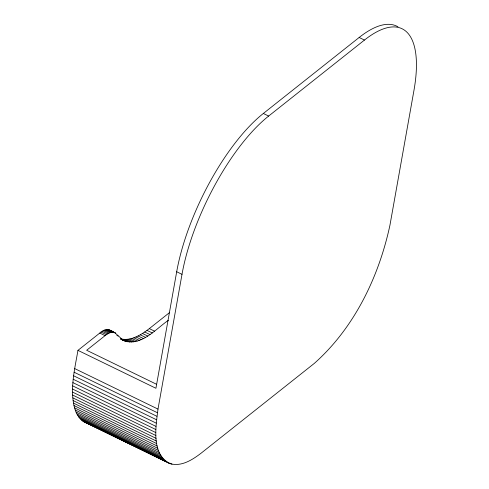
<?xml version="1.0" encoding="UTF-8"?>
<svg xmlns="http://www.w3.org/2000/svg" width="489" height="489" viewBox="0 0 489 489"><rect width="100%" height="100%" fill="white"/><g stroke="black" fill="none" stroke-linecap="round" stroke-linejoin="round"><path stroke-width="0.73" d="M77.959 350.356L155.93 388.278L176.688 271.756A128.534 47.427 -64.1 0 1 263.339 113.472L359.152 37.476L364.47 40.061A128.534 47.427 -64.1 0 1 413.969 90.349L389.965 225.111C378.859 276.896 354.268 327.96 314.219 363.468L201.266 453.058C192.642 459.642 181.688 466.842 170.337 463.731L87.048 423.229C78.595 420.442 74.841 411.206 73.497 403.113C70.575 385.46 74.97 367.667 77.959 350.356L99.762 333.064C108.9 324.244 116.547 334.727 123.252 340.344C140.6 347.459 155.973 328.724 168.399 320.283M170.337 463.731C150.716 454.324 155.918 426.481 157.996 409.097L182 274.341A128.534 47.427 -64.1 0 1 268.65 116.058L364.47 40.061M115.007 332.661C111.474 331.187 107.806 333.565 105.08 335.65L86.645 350.271L156.553 384.275M126.296 341.518L120.985 338.932C131.486 341.188 141.364 334.69 149.322 328.614L169.665 312.477M263.339 113.472L268.65 116.058M176.688 271.756L182 274.341M149.322 328.614L154.64 331.2M147.006 330.387L152.317 332.972M144.713 332.013L150.031 334.598M142.458 333.486L147.776 336.071M140.239 334.8L145.557 337.379M138.063 335.949L143.381 338.535M135.936 336.945L141.254 339.531M133.858 337.771L139.176 340.356M131.834 338.437L137.146 341.022M129.86 338.938L135.178 341.524M108.833 329.763L115.789 333.143M127.953 339.268L133.271 341.854M107.904 329.61L113.216 332.196M106.902 329.617L112.213 332.202M126.107 339.433L131.425 342.019M105.838 329.794L111.15 332.379M116.822 335.399L118.149 336.041M124.328 339.433L129.646 342.019M104.713 330.13L110.031 332.716M122.617 339.268L127.935 341.848M120.52 338.865L121.853 339.513M103.54 330.631L108.851 333.217M120.746 339.073L124.738 341.01M121.26 339.372L123.252 340.344M102.317 331.285L107.635 333.871M101.058 332.098L106.37 334.684M99.762 333.064L105.08 335.65M74.713 368.59L157.996 409.097M74.108 372.221L157.391 412.728M73.594 375.772L156.883 416.28M73.185 379.238L156.474 419.739M72.879 382.6L156.162 423.107M72.665 385.87L155.954 426.377M72.555 389.036L155.838 429.538M72.543 392.092L155.826 432.594M72.629 395.026L155.918 435.534M72.818 397.85L156.107 438.352M73.105 400.546L156.394 441.054M73.497 403.113L156.78 443.621M73.98 405.546L157.269 446.054M74.566 407.85L157.849 448.352M75.245 410.008L158.528 450.51M76.021 412.019L159.304 452.527M76.889 413.89L160.178 454.391M77.855 415.607L161.138 456.109M78.906 417.172L162.195 457.673M80.055 418.584L163.338 459.085M81.284 419.831L164.573 460.338M169.927 463.175L171.975 464.171M82.604 420.925L165.887 461.433M84.004 421.854L168.772 463.132M109.689 330.081L111.168 331.194M359.152 37.476A128.534 47.427 -64.1 0 1 397.973 26.803"/></g></svg>
